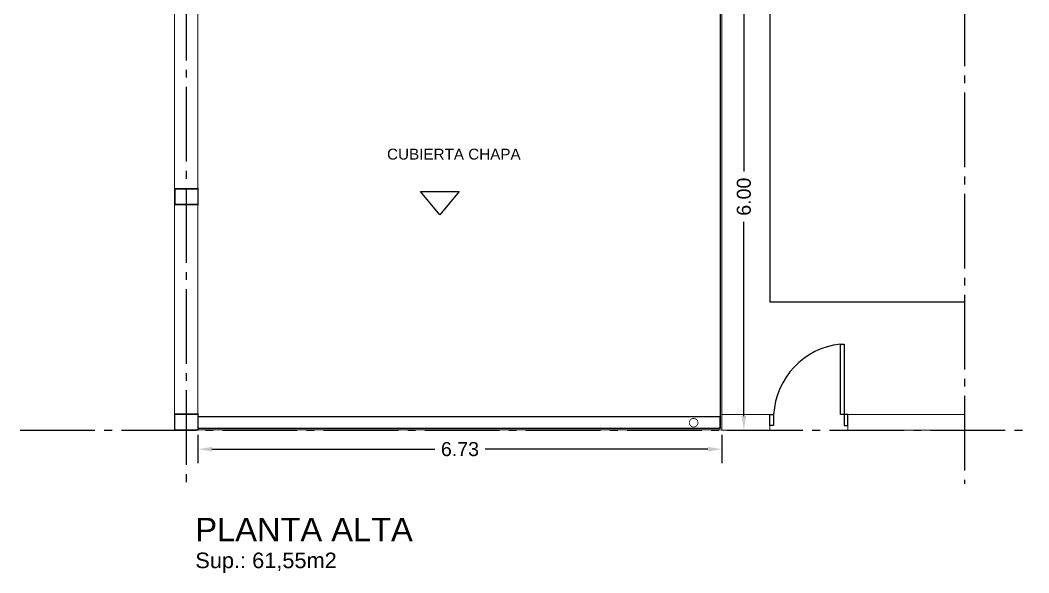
# Model space of a CAD drawing. Header units: millimetres. Extents: x -13913 to 5993, y 1496 to 3225.
# Drawn here: x 3005.26 to 3018.23, y 1655.97 to 1663.08 of the extents above; entities that cross this region are included whole.
import ezdxf

# ---------------------------------------------------------------- set-up
doc = ezdxf.new("R2010")
doc.units = ezdxf.units.MM
doc.header["$PDMODE"] = 35
doc.linetypes.add('ACAD_ISO04W100', pattern=[30, 24, -3, 0, -3])
doc.linetypes.add('CONTINUA', pattern=[200, 100, 100])
doc.layers.get('Defpoints').update_dxf_attribs({"color": 230})
for name, color, linetype in [('EJES', 8, 'Continuous'), ('P1-CARPINTERIAS', 7, 'Continuous'), ('P1-COTAS', 7, 'Continuous'), ('P1-MUROS', 7, 'Continuous'), ('P1-SOLADOS', 7, 'Continuous'), ('P1-TEXTOS', 7, 'Continuous')]:
    doc.layers.add(name, color=color, linetype=linetype)
doc.styles.add('Arial02.5', font='arial.ttf', dxfattribs={"width": 0.8, "height": 0.025})
doc.styles.get("Standard").update_dxf_attribs({"font": 'arial.ttf'})
doc.dimstyles.get("Standard").update_dxf_attribs({"dimtxt": 0.18, "dimasz": 0.18, "dimexe": 0.18, "dimexo": 0.0625, "dimgap": 0.09, "dimtad": 0, "dimtih": 1, "dimtoh": 1, "dimzin": 0, "dimdsep": 46, "dimtxsty": 'Standard', "dimcen": 0.09, "dimadec": 0, "dimazin": 0, "dimtfac": 1, "dimtofl": 0, "dimtmove": 0, "dimatfit": 3, "dimfxl": 1, "dimtolj": 1, "dimtzin": 0, "dimarcsym": 0})

# ---------------------------------------------------------------- blocks, each defined once
blk = doc.blocks.new('*D102')
at = {"layer": 'Defpoints', "color": 0, "transparency": 16777216}
for p in [(3014.282, 1663.807), (3014.284, 1657.807), (3014.566, 1657.807)]:
    blk.add_point(p, dxfattribs=at)
at = {"layer": 'P1-COTAS', "color": 0, "lineweight": -2, "transparency": 16777216}
for p, q in [((3014.344, 1663.807), (3014.746, 1663.807)), ((3014.566, 1663.627), (3014.566, 1661.131)), ((3014.566, 1657.987), (3014.566, 1660.483)), ((3014.346, 1657.807), (3014.746, 1657.807))]:
    blk.add_line(p, q, dxfattribs=at)
at = {"layer": 'P1-COTAS', "color": 0, "transparency": 16777216}
for points in [[(3014.536, 1663.627), (3014.596, 1663.627), (3014.566, 1663.807)], [(3014.536, 1657.987), (3014.596, 1657.987), (3014.566, 1657.807)]]:
    blk.add_solid(points, dxfattribs=at)
at = {"layer": 'P1-COTAS', "color": 0, "transparency": 16777216, "insert": (3014.566, 1660.807), "char_height": 0.18, "attachment_point": 5, "rotation": 90}
blk.add_mtext('\\A1;6.00', dxfattribs=at)
blk = doc.blocks.new('*D103')
at = {"layer": 'Defpoints', "color": 0, "transparency": 16777216}
for p in [(3007.55, 1657.807), (3014.284, 1657.807), (3014.284, 1657.561)]:
    blk.add_point(p, dxfattribs=at)
at = {"layer": 'P1-COTAS', "color": 0, "lineweight": -2, "transparency": 16777216}
for p, q in [((3007.55, 1657.745), (3007.55, 1657.381)), ((3014.284, 1657.745), (3014.284, 1657.381)), ((3007.73, 1657.561), (3010.592, 1657.561)), ((3014.104, 1657.561), (3011.241, 1657.561))]:
    blk.add_line(p, q, dxfattribs=at)
at = {"layer": 'P1-COTAS', "color": 0, "transparency": 16777216}
for points in [[(3007.73, 1657.591), (3007.73, 1657.531), (3007.55, 1657.561)], [(3014.104, 1657.591), (3014.104, 1657.531), (3014.284, 1657.561)]]:
    blk.add_solid(points, dxfattribs=at)
at = {"layer": 'P1-COTAS', "color": 0, "transparency": 16777216, "insert": (3010.917, 1657.561), "char_height": 0.18, "attachment_point": 5}
blk.add_mtext('\\A1;6.73', dxfattribs=at)

msp = doc.modelspace()

# ---------------------------------------------------------------- linework, layer by layer
at = {"layer": 'EJES', "color": 18, "linetype": 'ACAD_ISO04W100', "ltscale": 0.04, "true_color": 0x000000}
for points in [[(3007.4, 1689.518), (3007.4, 1657.114)], [(3017.4, 1689.445), (3017.4, 1657.114)], [(3005.265, 1657.807), (3018.228, 1657.807)]]:
    msp.add_lwpolyline(points, dxfattribs=at)
at = {"layer": 'P1-CARPINTERIAS', "linetype": 'CONTINUA'}
msp.add_lwpolyline([(3015.806, 1658.913), (3015.854, 1658.913), (3015.854, 1657.866), (3015.901, 1657.866), (3015.901, 1658.007), (3015.806, 1658.007), (3015.806, 1658.913, 0.363555), (3014.948, 1658.007), (3014.948, 1657.866), (3014.901, 1657.866), (3014.901, 1658.007), (3014.948, 1658.007)], format="xyb", dxfattribs=at)
at = {"layer": 'P1-MUROS'}
for points, const_width in [([(3007.55, 1663.807), (3007.25, 1663.807), (3007.25, 1657.807), (3007.55, 1657.807)], 0.013), ([(3007.55, 1660.908), (3007.55, 1660.706), (3007.251, 1660.706), (3007.251, 1660.908)], 0.02), ([(3007.55, 1658.01), (3007.55, 1657.807), (3007.25, 1657.807), (3007.251, 1658.01)], 0.02), ([(3014.901, 1658.007), (3014.284, 1658.007), (3014.284, 1657.807), (3014.901, 1657.807)], 0.013)]:
    msp.add_lwpolyline(points, close=True, dxfattribs=dict(at, const_width=const_width))
at = {"layer": 'P1-MUROS', "linetype": 'CONTINUA', "ltscale": 0.3, "const_width": 0.01}
msp.add_lwpolyline([(3011.132, 1663.808), (3014.282, 1663.807), (3014.282, 1657.807), (3014.282, 1657.807), (3007.55, 1657.807)], dxfattribs=at)
at = {"layer": 'P1-MUROS', "linetype": 'CONTINUA', "ltscale": 0.3}
for points in [[(3011.132, 1663.788), (3014.262, 1663.787), (3014.262, 1657.827), (3007.55, 1657.827)], [(3010.408, 1660.874), (3010.908, 1660.874), (3010.658, 1660.574), (3010.408, 1660.874)]]:
    msp.add_lwpolyline(points, dxfattribs=at)
msp.add_lwpolyline([(3014.262, 1657.827), (3014.262, 1657.977), (3007.55, 1657.977), (3007.55, 1657.827)], close=True, dxfattribs=at)
at = {"layer": 'P1-MUROS', "const_width": 0.013}
msp.add_lwpolyline([(3017.4, 1657.807), (3015.901, 1657.807), (3015.901, 1658.007), (3017.4, 1658.007)], dxfattribs=at)
at = {"layer": 'P1-MUROS', "linetype": 'CONTINUA', "ltscale": 0.3, "const_width": 0.01}
msp.add_lwpolyline([(3013.865, 1657.901, -0.999896), (3013.975, 1657.901, -1.000104), (3013.865, 1657.901, 0.000052)], format="xyb", dxfattribs=at)
at = {"layer": 'P1-SOLADOS'}
msp.add_lwpolyline([(3007.4, 1676.319), (3007.4, 1676.496), (3014.901, 1676.496), (3014.901, 1659.457), (3017.4, 1659.457)], dxfattribs=at)

# ---------------------------------------------------------------- texts
at = {"layer": 'P1-TEXTOS', "style": 'Arial02.5'}
for s, height, p in [('CUBIERTA CHAPA', 0.14, (3009.98, 1661.284)), ('PLANTA ALTA', 0.3, (3007.516, 1656.378)), ('Sup.: 61,55m2 ', 0.2, (3007.516, 1656.031))]:
    msp.add_text(s, height=height, dxfattribs=at).set_placement(p)

# ---------------------------------------------------------------- dimensions: what is measured, and where the dimension line sits
at = {"layer": 'P1-COTAS'}
dim = msp.add_linear_dim(base=(3014.566, 1657.807), p1=(3014.282, 1663.807), p2=(3014.284, 1657.807), angle=90, dimstyle='Standard', override={"dimtih": 0}, dxfattribs=at)
dim.commit()
dim.dimension.update_dxf_attribs({"geometry": '*D102', "text_midpoint": (3014.566, 1660.807)})
dim = msp.add_linear_dim(base=(3014.284, 1657.561), p1=(3007.55, 1657.807), p2=(3014.284, 1657.807), dimstyle='Standard', override={"dimtih": 0}, dxfattribs=at)
dim.commit()
dim.dimension.update_dxf_attribs({"geometry": '*D103', "text_midpoint": (3010.917, 1657.561)})

doc.saveas('drawing.dxf')
